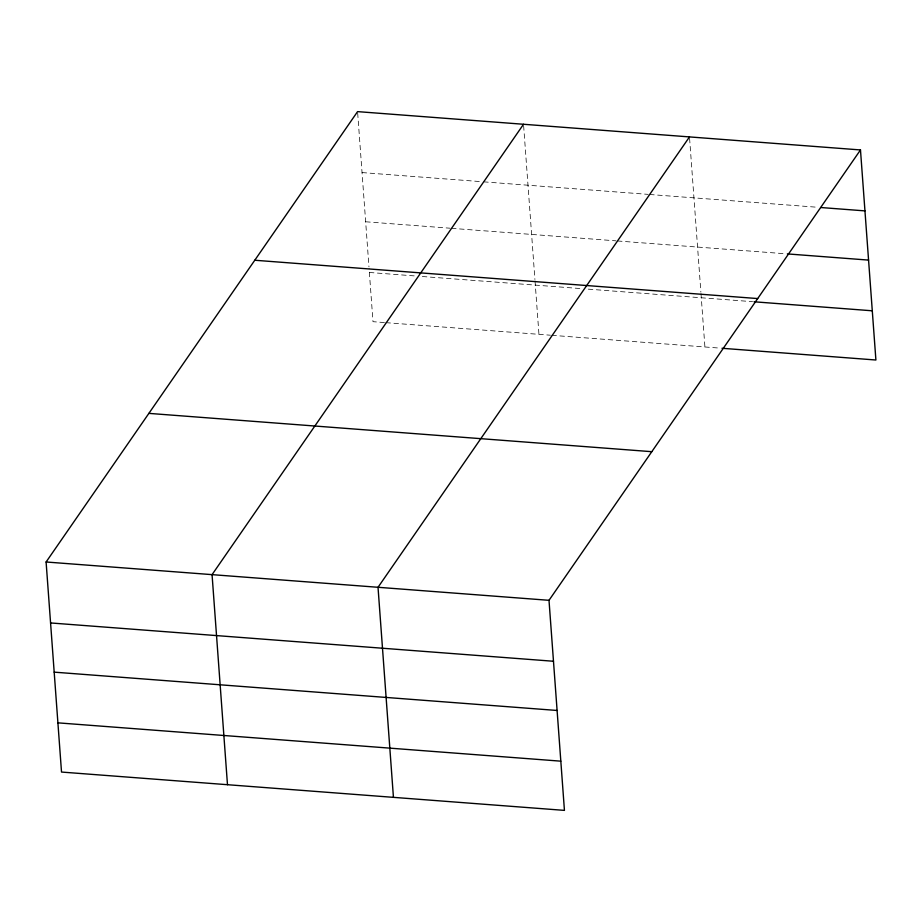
<?xml version="1.0" encoding="UTF-8"?>
<svg xmlns="http://www.w3.org/2000/svg" width="922" height="922" viewBox="0 0 922 922"><rect width="100%" height="100%" fill="white"/><g stroke="black" fill="none" stroke-linecap="round" stroke-linejoin="round"><path stroke-width="0.69" stroke-dasharray="4.61 3.46" d="M362.046 172.575L482.218 181.726M483.647 181.841L648.178 194.369M649.607 194.484L817.929 207.3M365.654 221.776L450.063 228.207M451.503 228.322L616.023 240.849M617.452 240.965L785.924 253.804M369.376 272.474L416.594 276.07M422.311 276.508L582.554 288.713M588.271 289.151L752.594 301.678M384.439 322.562L372.995 321.686L369.065 268.256M385.869 322.665L550.399 335.205M551.829 335.308L720.589 348.17M689.587 138.335L700.881 292.136M700.985 293.542L704.915 346.972M523.627 125.692L534.921 279.493M535.025 280.899L538.955 334.329M357.678 113.037L368.961 266.838"/><path stroke-width="1.38" d="M860.48 149.94L549.005 600.314L564.437 810.38L61.52 772.06L46.1 561.994L357.563 111.62L860.48 149.94L875.9 360.006L722.007 348.274M523.523 124.274L212.06 574.648L227.48 784.703M689.483 136.917L378.02 587.291L393.44 797.346M820.776 207.519L864.951 210.884M787.342 253.907L868.559 260.096M254.783 260.246L757.688 298.567M754.023 301.782L872.281 310.795M148.88 413.379L651.785 451.688M46.1 561.994L549.005 600.314M50.572 622.949L553.477 661.258M54.191 672.15L557.095 710.47M57.913 722.848L560.818 761.169"/></g></svg>
